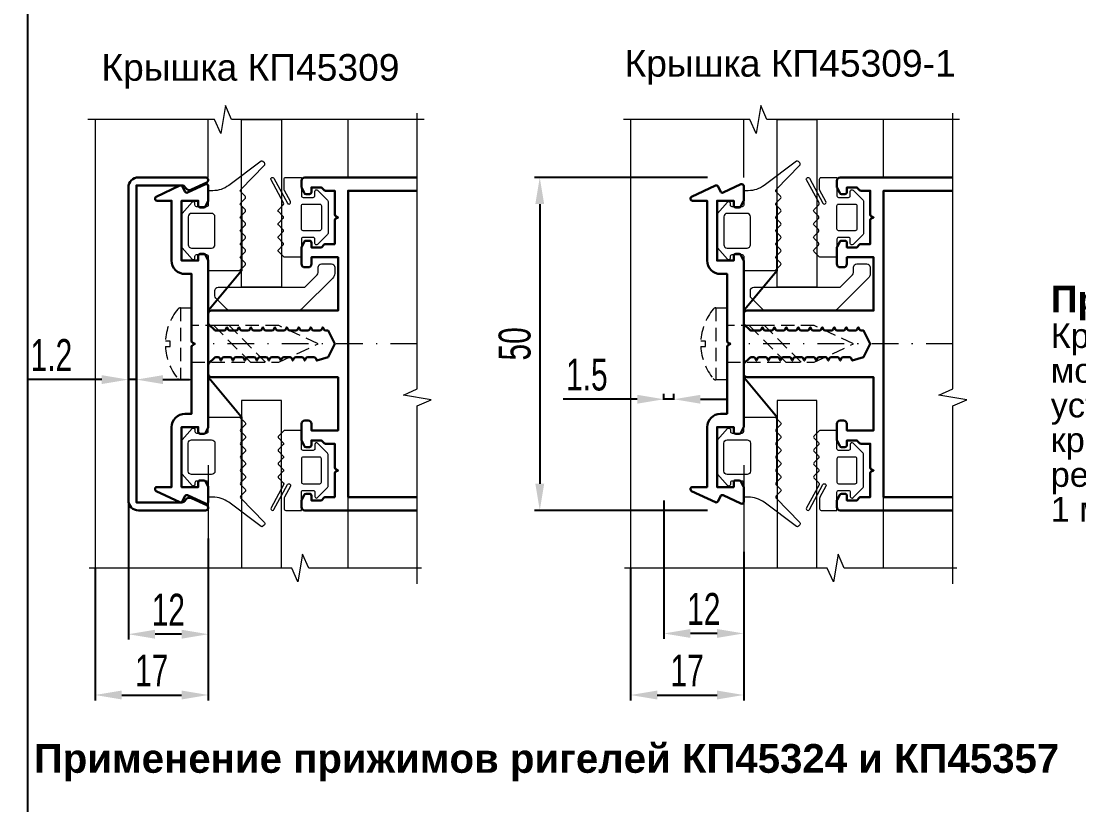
# Model space of a CAD drawing. Extents: x -37 to 8820, y -336 to 478.
# Drawn here: x 7159.4 to 7258.7, y 80.8 to 154.4 of the extents above; entities that cross this region are included whole.
import ezdxf

# ---------------------------------------------------------------- set-up
doc = ezdxf.new("R2010")
doc.units = 0
doc.header["$LTSCALE"] = 5
doc.linetypes.add('DASHDOT', pattern=[1, 0.5, -0.25, 0, -0.25])
doc.linetypes.add('HIDDEN', pattern=[0.375, 0.25, -0.125])
doc.layers.get('0').update_dxf_attribs({"linetype": 'CONTINUOUS', "lineweight": 30})
doc.layers.get('DEFPOINTS').update_dxf_attribs({"linetype": 'CONTINUOUS'})
for name, color, linetype, lineweight in [('1', 6, 'DASHDOT', 13), ('2', 3, 'HIDDEN', 13), ('Dimentions', 5, 'CONTINUOUS', 15), ('Glass', 5, 'CONTINUOUS', 20), ('Герлен', 7, 'CONTINUOUS', 60), ('Зигзаг', 1, 'CONTINUOUS', 15), ('Конструкции', 252, 'CONTINUOUS', 20), ('Подкладки', 1, 'CONTINUOUS', 20), ('Текстовый', 7, 'CONTINUOUS', 9), ('Уплотнители', 1, 'CONTINUOUS', 20)]:
    doc.layers.add(name, color=color, linetype=linetype, lineweight=lineweight)
doc.layers.add('Скрытые', color=14, linetype='CONTINUOUS', plot=False)
doc.styles.add('3', font='RUSS.SHX', dxfattribs={"width": 0.7, "height": 3})
doc.styles.add('Каталожный', font='arial.ttf', dxfattribs={"height": 2.5})
doc.dimstyles.new('MX1_6', dxfattribs={"dimtxt": 3, "dimasz": 2.5, "dimexe": 0.5, "dimexo": 0, "dimgap": 0.8, "dimtad": 1, "dimlfac": 1.6, "dimdsep": 46, "dimtxsty": '3', "dimcen": 0, "dimclrd": 256, "dimclre": 256, "dimclrt": 256, "dimaunit": 1, "dimadec": 0, "dimazin": 0, "dimtfac": 1, "dimtmove": 0, "dimatfit": 1, "dimfxl": 1, "dimtvp": 1, "dimtolj": 1, "dimtzin": 0, "dimarcsym": 0})

# ---------------------------------------------------------------- blocks, each defined once
blk = doc.blocks.new('*D279')
at = {"layer": 'DEFPOINTS', "color": 0, "linetype": 'Continuous', "transparency": 16777216}
for p in [(7169.45, 110.652), (7176.95, 105.831), (7169.45, 96.832)]:
    blk.add_point(p, dxfattribs=at)
at = {"layer": 'Dimentions', "linetype": 'Continuous', "lineweight": -2, "transparency": 16777216}
for p, q in [((7169.45, 110.652), (7169.45, 96.332)), ((7176.95, 105.831), (7176.95, 96.332)), ((7174.45, 96.832), (7171.95, 96.832))]:
    blk.add_line(p, q, dxfattribs=at)
at = {"layer": 'Dimentions', "linetype": 'Continuous', "transparency": 16777216}
for points in [[(7171.95, 97.249), (7171.95, 96.416), (7169.45, 96.832)], [(7174.45, 97.249), (7174.45, 96.416), (7176.95, 96.832)]]:
    blk.add_solid(points, dxfattribs=at)
at = {"layer": 'Dimentions', "linetype": 'Continuous', "transparency": 16777216, "insert": (7173.2, 99.132), "char_height": 3, "attachment_point": 5, "style": '3'}
blk.add_mtext('\\A1;12', dxfattribs=at)
blk = doc.blocks.new('*D271')
at = {"layer": 'DEFPOINTS', "color": 0, "linetype": 'Continuous', "transparency": 16777216}
for p in [(7219.715, 109.398), (7227.215, 104.576), (7219.715, 96.905)]:
    blk.add_point(p, dxfattribs=at)
at = {"layer": 'Dimentions', "linetype": 'Continuous', "lineweight": -2, "transparency": 16777216}
for p, q in [((7219.715, 109.398), (7219.715, 96.405)), ((7227.215, 104.576), (7227.215, 96.405)), ((7224.715, 96.905), (7222.215, 96.905))]:
    blk.add_line(p, q, dxfattribs=at)
at = {"layer": 'Dimentions', "linetype": 'Continuous', "transparency": 16777216}
for points in [[(7222.215, 97.322), (7222.215, 96.489), (7219.715, 96.905)], [(7224.715, 97.322), (7224.715, 96.489), (7227.215, 96.905)]]:
    blk.add_solid(points, dxfattribs=at)
at = {"layer": 'Dimentions', "linetype": 'Continuous', "transparency": 16777216, "insert": (7223.465, 99.205), "char_height": 3, "attachment_point": 5, "style": '3'}
blk.add_mtext('\\A1;12', dxfattribs=at)
blk = doc.blocks.new('*D272')
at = {"layer": 'DEFPOINTS', "color": 0, "transparency": 16777216}
for p in [(7219.715, 118.89), (7219.715, 118.838), (7220.652, 118.838)]:
    blk.add_point(p, dxfattribs=at)
at = {"layer": 'Dimentions', "lineweight": -2, "transparency": 16777216}
for p, q in [((7219.715, 118.838), (7219.715, 119.39)), ((7220.652, 118.838), (7220.652, 119.39)), ((7217.215, 118.89), (7210.265, 118.89)), ((7220.652, 118.89), (7219.715, 118.89)), ((7223.152, 118.89), (7225.652, 118.89))]:
    blk.add_line(p, q, dxfattribs=at)
at = {"layer": 'Dimentions', "transparency": 16777216}
for points in [[(7217.215, 119.307), (7217.215, 118.473), (7219.715, 118.89)], [(7223.152, 119.307), (7223.152, 118.473), (7220.652, 118.89)]]:
    blk.add_solid(points, dxfattribs=at)
at = {"layer": 'Dimentions', "transparency": 16777216, "insert": (7212.49, 121.19), "char_height": 3, "attachment_point": 5, "style": '3'}
blk.add_mtext('\\A1;1.5', dxfattribs=at)
blk = doc.blocks.new('*D273')
at = {"layer": 'DEFPOINTS', "color": 0, "transparency": 16777216}
for p in [(7169.45, 120.876), (7169.45, 120.733), (7170.2, 120.876)]:
    blk.add_point(p, dxfattribs=at)
at = {"layer": 'Dimentions', "lineweight": -2, "transparency": 16777216}
for p, q in [((7166.95, 120.733), (7160, 120.733)), ((7169.45, 120.876), (7169.45, 120.233)), ((7170.2, 120.733), (7169.45, 120.733)), ((7170.2, 120.876), (7170.2, 120.233)), ((7172.7, 120.733), (7175.2, 120.733))]:
    blk.add_line(p, q, dxfattribs=at)
at = {"layer": 'Dimentions', "transparency": 16777216}
for points in [[(7166.95, 121.149), (7166.95, 120.316), (7169.45, 120.733)], [(7172.7, 121.149), (7172.7, 120.316), (7170.2, 120.733)]]:
    blk.add_solid(points, dxfattribs=at)
at = {"layer": 'Dimentions', "transparency": 16777216, "insert": (7162.225, 123.033), "char_height": 3, "attachment_point": 5, "style": '3'}
blk.add_mtext('\\A1;1.2', dxfattribs=at)
blk = doc.blocks.new('*D312')
at = {"layer": 'DEFPOINTS', "color": 0, "transparency": 16777216}
for p in [(7223.809, 139.71), (7208.068, 108.46), (7223.809, 108.46)]:
    blk.add_point(p, dxfattribs=at)
at = {"layer": 'Dimentions', "lineweight": -2, "transparency": 16777216}
for p, q in [((7223.809, 139.71), (7207.568, 139.71)), ((7208.068, 137.21), (7208.068, 110.96)), ((7223.809, 108.46), (7207.568, 108.46))]:
    blk.add_line(p, q, dxfattribs=at)
at = {"layer": 'Dimentions', "transparency": 16777216}
for points in [[(7207.652, 137.21), (7208.485, 137.21), (7208.068, 139.71)], [(7207.652, 110.96), (7208.485, 110.96), (7208.068, 108.46)]]:
    blk.add_solid(points, dxfattribs=at)
at = {"layer": 'Dimentions', "transparency": 16777216, "insert": (7205.725, 124.085), "char_height": 3, "attachment_point": 5, "rotation": 90, "style": '3'}
blk.add_mtext('\\A1;50', dxfattribs=at)
blk = doc.blocks.new('*D317')
at = {"layer": 'DEFPOINTS', "color": 0, "linetype": 'Continuous', "transparency": 16777216}
for p in [(7216.59, 103.037), (7227.215, 103.037), (7227.215, 91.127)]:
    blk.add_point(p, dxfattribs=at)
at = {"layer": 'Dimentions', "linetype": 'Continuous', "lineweight": -2, "transparency": 16777216}
for p, q in [((7216.59, 103.037), (7216.59, 90.627)), ((7227.215, 103.037), (7227.215, 90.627)), ((7219.09, 91.127), (7224.715, 91.127))]:
    blk.add_line(p, q, dxfattribs=at)
at = {"layer": 'Dimentions', "linetype": 'Continuous', "transparency": 16777216}
for points in [[(7219.09, 91.544), (7219.09, 90.71), (7216.59, 91.127)], [(7224.715, 91.544), (7224.715, 90.71), (7227.215, 91.127)]]:
    blk.add_solid(points, dxfattribs=at)
at = {"layer": 'Dimentions', "linetype": 'Continuous', "transparency": 16777216, "insert": (7221.902, 93.427), "char_height": 3, "attachment_point": 5, "style": '3'}
blk.add_mtext('\\A1;17', dxfattribs=at)
blk = doc.blocks.new('*D318')
at = {"layer": 'DEFPOINTS', "color": 0, "linetype": 'Continuous', "transparency": 16777216}
for p in [(7166.325, 103.037), (7176.95, 103.037), (7176.95, 91.127)]:
    blk.add_point(p, dxfattribs=at)
at = {"layer": 'Dimentions', "linetype": 'Continuous', "lineweight": -2, "transparency": 16777216}
for p, q in [((7166.325, 103.037), (7166.325, 90.627)), ((7176.95, 103.037), (7176.95, 90.627)), ((7168.825, 91.127), (7174.45, 91.127))]:
    blk.add_line(p, q, dxfattribs=at)
at = {"layer": 'Dimentions', "linetype": 'Continuous', "transparency": 16777216}
for points in [[(7168.825, 91.544), (7168.825, 90.71), (7166.325, 91.127)], [(7174.45, 91.544), (7174.45, 90.71), (7176.95, 91.127)]]:
    blk.add_solid(points, dxfattribs=at)
at = {"layer": 'Dimentions', "linetype": 'Continuous', "transparency": 16777216, "insert": (7171.638, 93.427), "char_height": 3, "attachment_point": 5, "style": '3'}
blk.add_mtext('\\A1;17', dxfattribs=at)

msp = doc.modelspace()

# ---------------------------------------------------------------- linework, layer by layer
for points in [[(7169.45, 138.7725), (7169.45, 109.3975, 0.4142136), (7170.3875, 108.46), (7176.7, 108.46, 0.8025849), (7176.8057, 108.9366), (7175.369, 109.6065, 0.4015594), (7174.796, 109.4119, -0.2797393), (7174.4633, 109.21), (7170.2, 109.21), (7170.2, 138.96), (7174.4633, 138.96, -0.2797393), (7174.796, 138.7581, 0.4015594), (7175.369, 138.5635), (7176.8057, 139.2334, 0.8025849), (7176.7, 139.71), (7170.3875, 139.71, 0.4142136)], [(7176.95, 131.8533, 0.1164338), (7176.9302, 131.9371), (7176.6893, 132.4189, 0.284079), (7176.5216, 132.5225), (7176.2, 132.5225, 0.4142136), (7176.0125, 132.335), (7176.0125, 131.8975), (7174.45, 131.8975), (7174.45, 137.5225), (7176.0125, 137.5225), (7176.0125, 137.085, 0.4142136), (7176.2, 136.8975), (7176.5216, 136.8975, 0.284079), (7176.6893, 137.0012), (7176.9302, 137.4829, 0.1164338), (7176.95, 137.5668), (7176.95, 138.8975, 0.5486188), (7176.6833, 139.0675), (7175.0144, 138.2893, -0.4142136), (7174.7652, 138.38), (7174.5452, 138.8518, 0.4142136), (7174.2961, 138.9425), (7172.0583, 137.899, 0.2914734), (7171.95, 137.729), (7171.95, 137.71, 0.4142136), (7172.1375, 137.5225), (7173.5125, 137.5225), (7173.5125, 131.8975, 0.4142136), (7174.7625, 130.6475), (7175.3875, 130.6475), (7175.3875, 124.3572, 0.284079), (7175.4911, 124.1895), (7175.7, 124.085), (7175.4911, 123.9806, 0.284079), (7175.3875, 123.8129), (7175.3875, 117.5225), (7174.7625, 117.5225, 0.4142136), (7173.5125, 116.2725), (7173.5125, 110.6475), (7172.1375, 110.6475, 0.4142136), (7171.95, 110.46), (7171.95, 110.441, 0.2914734), (7172.0583, 110.2711), (7174.2961, 109.2276, 0.4142136), (7174.5452, 109.3183), (7174.7652, 109.7901, -0.4142136), (7175.0144, 109.8808), (7176.6833, 109.1026, 0.5486188), (7176.95, 109.2725), (7176.95, 110.6033, 0.1164338), (7176.9302, 110.6871), (7176.6893, 111.1689, 0.284079), (7176.5216, 111.2725), (7176.2, 111.2725, 0.4142136), (7176.0125, 111.085), (7176.0125, 110.6475), (7174.45, 110.6475), (7174.45, 116.2725), (7176.0125, 116.2725), (7176.0125, 115.835, 0.4142136), (7176.2, 115.6475), (7176.5216, 115.6475, 0.284079), (7176.6893, 115.7512), (7176.9302, 116.2329, 0.1164338), (7176.95, 116.3168)], [(7227.215, 131.8533, 0.1164338), (7227.1952, 131.9371), (7226.9543, 132.4189, 0.284079), (7226.7866, 132.5225), (7226.465, 132.5225, 0.4142136), (7226.2775, 132.335), (7226.2775, 131.8975), (7224.715, 131.8975), (7224.715, 137.5225), (7226.2775, 137.5225), (7226.2775, 137.085, 0.4142136), (7226.465, 136.8975), (7226.7866, 136.8975, 0.284079), (7226.9543, 137.0012), (7227.1952, 137.4829, 0.1164338), (7227.215, 137.5668), (7227.215, 138.8975, 0.5486188), (7226.9482, 139.0675), (7225.2794, 138.2893, -0.4142136), (7225.0302, 138.38), (7224.8102, 138.8518, 0.4142136), (7224.561, 138.9425), (7222.3232, 137.899, 0.2914734), (7222.215, 137.729), (7222.215, 137.71, 0.4142136), (7222.4025, 137.5225), (7223.7775, 137.5225), (7223.7775, 131.8975, 0.4142136), (7225.0275, 130.6475), (7225.6525, 130.6475), (7225.6525, 124.3572, 0.284079), (7225.7561, 124.1895), (7225.965, 124.085), (7225.7561, 123.9806, 0.284079), (7225.6525, 123.8129), (7225.6525, 117.5225), (7225.0275, 117.5225, 0.4142136), (7223.7775, 116.2725), (7223.7775, 110.6475), (7222.4025, 110.6475, 0.4142136), (7222.215, 110.46), (7222.215, 110.441, 0.2914734), (7222.3232, 110.2711), (7224.561, 109.2276, 0.4142136), (7224.8102, 109.3183), (7225.0302, 109.7901, -0.4142136), (7225.2794, 109.8808), (7226.9482, 109.1026, 0.5486188), (7227.215, 109.2725), (7227.215, 110.6033, 0.1164338), (7227.1952, 110.6871), (7226.9543, 111.1689, 0.284079), (7226.7866, 111.2725), (7226.465, 111.2725, 0.4142136), (7226.2775, 111.085), (7226.2775, 110.6475), (7224.715, 110.6475), (7224.715, 116.2725), (7226.2775, 116.2725), (7226.2775, 115.835, 0.4142136), (7226.465, 115.6475), (7226.7866, 115.6475, 0.284079), (7226.9543, 115.7512), (7227.1952, 116.2329, 0.1164338), (7227.215, 116.3168)]]:
    msp.add_lwpolyline(points, format="xyb", close=True)
for points in [[(7196.5651, 108.46), (7186.0125, 108.46, -0.4142136), (7185.7, 108.7725), (7185.7, 109.3533, -0.1164338), (7185.7198, 109.4371), (7185.9607, 109.9189, -0.284079), (7186.1284, 110.0225), (7186.45, 110.0225, -0.4142136), (7186.6375, 109.835), (7186.6375, 109.3975), (7187.575, 109.3975), (7187.8326, 109.6551, -0.1989124), (7187.9652, 109.71), (7188.825, 109.71), (7188.825, 111.9379, -0.284079), (7188.9286, 112.1056), (7189.1375, 112.21), (7188.9286, 112.3145, -0.284079), (7188.825, 112.4822), (7188.825, 114.71), (7187.9652, 114.71, -0.1989124), (7187.8326, 114.7649), (7187.575, 115.0225), (7186.6375, 115.0225), (7186.6375, 114.585, -0.4142136), (7186.45, 114.3975), (7186.1284, 114.3975, -0.284079), (7185.9607, 114.5012), (7185.7198, 114.9829, -0.1164338), (7185.7, 115.0668), (7185.7, 116.585, -0.4142136), (7186.0125, 116.8975), (7186.325, 116.8975, -0.4142136), (7186.6375, 116.585), (7186.6375, 115.96), (7189.1375, 115.96), (7189.1375, 120.96), (7177.2625, 120.96, -0.4142136), (7176.95, 121.2725), (7176.95, 122.1324, -0.1989124), (7177.0049, 122.2649), (7177.5201, 122.7801, -0.1989124), (7177.6527, 122.835), (7177.8654, 122.835, -0.284079), (7178.0331, 122.7314), (7178.1375, 122.5225), (7178.2419, 122.7314, -0.284079), (7178.4096, 122.835), (7178.9904, 122.835, -0.284079), (7179.1581, 122.7314), (7179.2625, 122.5225), (7179.3669, 122.7314, -0.284079), (7179.5346, 122.835), (7180.1154, 122.835, -0.284079), (7180.2831, 122.7314), (7180.3875, 122.5225), (7180.4919, 122.7314, -0.284079), (7180.6596, 122.835), (7181.2404, 122.835, -0.284079), (7181.4081, 122.7314), (7181.5125, 122.5225), (7181.6169, 122.7314, -0.284079), (7181.7846, 122.835), (7182.3654, 122.835, -0.284079), (7182.5331, 122.7314), (7182.6375, 122.5225), (7182.7419, 122.7314, -0.284079), (7182.9096, 122.835), (7183.4904, 122.835, -0.284079), (7183.6581, 122.7314), (7183.7625, 122.5225), (7183.8669, 122.7314, -0.284079), (7184.0346, 122.835), (7184.6154, 122.835, -0.284079), (7184.7831, 122.7314), (7184.8875, 122.5225), (7184.9919, 122.7314, -0.284079), (7185.1596, 122.835), (7185.7404, 122.835, -0.284079), (7185.9081, 122.7314), (7186.0125, 122.5225), (7186.1169, 122.7314, -0.284079), (7186.2846, 122.835), (7186.8654, 122.835, -0.284079), (7187.0331, 122.7314), (7187.1375, 122.5225), (7188.2, 122.835), (7188.825, 124.085), (7188.2, 125.335), (7187.9721, 125.335, -0.284079), (7187.8044, 125.4387), (7187.7, 125.6475), (7187.5956, 125.4387, -0.284079), (7187.4279, 125.335), (7186.8471, 125.335, -0.284079), (7186.6794, 125.4387), (7186.575, 125.6475), (7186.4706, 125.4387, -0.284079), (7186.3029, 125.335), (7185.7221, 125.335, -0.284079), (7185.5544, 125.4387), (7185.45, 125.6475), (7185.3456, 125.4387, -0.284079), (7185.1779, 125.335), (7184.5971, 125.335, -0.284079), (7184.4294, 125.4387), (7184.325, 125.6475), (7184.2206, 125.4387, -0.284079), (7184.0529, 125.335), (7183.4721, 125.335, -0.284079), (7183.3044, 125.4387), (7183.2, 125.6475), (7183.0956, 125.4387, -0.284079), (7182.9279, 125.335), (7182.3471, 125.335, -0.284079), (7182.1794, 125.4387), (7182.075, 125.6475), (7181.9706, 125.4387, -0.284079), (7181.8029, 125.335), (7181.2221, 125.335, -0.284079), (7181.0544, 125.4387), (7180.95, 125.6475), (7180.8456, 125.4387, -0.284079), (7180.6779, 125.335), (7180.0971, 125.335, -0.284079), (7179.9294, 125.4387), (7179.825, 125.6475), (7179.7206, 125.4387, -0.284079), (7179.5529, 125.335), (7178.9721, 125.335, -0.284079), (7178.8044, 125.4387), (7178.7, 125.6475), (7178.5956, 125.4387, -0.284079), (7178.4279, 125.335), (7177.6527, 125.335, -0.1989124), (7177.5201, 125.3899), (7177.0049, 125.9051, -0.1989124), (7176.95, 126.0377), (7176.95, 126.8975, -0.4142136), (7177.2625, 127.21), (7189.1375, 127.21), (7189.1375, 132.21), (7186.6375, 132.21), (7186.6375, 131.585, -0.4142136), (7186.325, 131.2725), (7186.0125, 131.2725, -0.4142136), (7185.7, 131.585), (7185.7, 133.1033, -0.1164338), (7185.7198, 133.1871), (7185.9607, 133.6689, -0.284079), (7186.1284, 133.7725), (7186.45, 133.7725, -0.4142136), (7186.6375, 133.585), (7186.6375, 133.1475), (7187.575, 133.1475), (7187.8326, 133.4051, -0.1989124), (7187.9652, 133.46), (7188.825, 133.46), (7188.825, 135.6879, -0.284079), (7188.9286, 135.8556), (7189.1375, 135.96), (7188.9286, 136.0645, -0.284079), (7188.825, 136.2322), (7188.825, 138.46), (7187.9652, 138.46, -0.1989124), (7187.8326, 138.5149), (7187.575, 138.7725), (7186.6375, 138.7725), (7186.6375, 138.335, -0.4142136), (7186.45, 138.1475), (7186.1284, 138.1475, -0.284079), (7185.9607, 138.2512), (7185.7198, 138.7329, -0.1164338), (7185.7, 138.8168), (7185.7, 139.3975, -0.4142136), (7186.0125, 139.71), (7196.5651, 139.71)], [(7246.8301, 108.46), (7236.2775, 108.46, -0.4142136), (7235.965, 108.7725), (7235.965, 109.3533, -0.1164338), (7235.9848, 109.4371), (7236.2256, 109.9189, -0.284079), (7236.3934, 110.0225), (7236.715, 110.0225, -0.4142136), (7236.9025, 109.835), (7236.9025, 109.3975), (7237.84, 109.3975), (7238.0976, 109.6551, -0.1989124), (7238.2301, 109.71), (7239.09, 109.71), (7239.09, 111.9379, -0.284079), (7239.1936, 112.1056), (7239.4025, 112.21), (7239.1936, 112.3145, -0.284079), (7239.09, 112.4822), (7239.09, 114.71), (7238.2301, 114.71, -0.1989124), (7238.0976, 114.7649), (7237.84, 115.0225), (7236.9025, 115.0225), (7236.9025, 114.585, -0.4142136), (7236.715, 114.3975), (7236.3934, 114.3975, -0.284079), (7236.2256, 114.5012), (7235.9848, 114.9829, -0.1164338), (7235.965, 115.0668), (7235.965, 116.585, -0.4142136), (7236.2775, 116.8975), (7236.59, 116.8975, -0.4142136), (7236.9025, 116.585), (7236.9025, 115.96), (7239.4025, 115.96), (7239.4025, 120.96), (7227.5275, 120.96, -0.4142136), (7227.215, 121.2725), (7227.215, 122.1324, -0.1989124), (7227.2699, 122.2649), (7227.7851, 122.7801, -0.1989124), (7227.9176, 122.835), (7228.1303, 122.835, -0.284079), (7228.298, 122.7314), (7228.4025, 122.5225), (7228.5069, 122.7314, -0.284079), (7228.6746, 122.835), (7229.2553, 122.835, -0.284079), (7229.423, 122.7314), (7229.5275, 122.5225), (7229.6319, 122.7314, -0.284079), (7229.7996, 122.835), (7230.3803, 122.835, -0.284079), (7230.548, 122.7314), (7230.6525, 122.5225), (7230.7569, 122.7314, -0.284079), (7230.9246, 122.835), (7231.5053, 122.835, -0.284079), (7231.673, 122.7314), (7231.7775, 122.5225), (7231.8819, 122.7314, -0.284079), (7232.0496, 122.835), (7232.6303, 122.835, -0.284079), (7232.798, 122.7314), (7232.9025, 122.5225), (7233.0069, 122.7314, -0.284079), (7233.1746, 122.835), (7233.7553, 122.835, -0.284079), (7233.923, 122.7314), (7234.0275, 122.5225), (7234.1319, 122.7314, -0.284079), (7234.2996, 122.835), (7234.8803, 122.835, -0.284079), (7235.048, 122.7314), (7235.1525, 122.5225), (7235.2569, 122.7314, -0.284079), (7235.4246, 122.835), (7236.0053, 122.835, -0.284079), (7236.173, 122.7314), (7236.2775, 122.5225), (7236.3819, 122.7314, -0.284079), (7236.5496, 122.835), (7237.1303, 122.835, -0.284079), (7237.298, 122.7314), (7237.4025, 122.5225), (7238.465, 122.835), (7239.09, 124.085), (7238.465, 125.335), (7238.2371, 125.335, -0.284079), (7238.0694, 125.4387), (7237.965, 125.6475), (7237.8605, 125.4387, -0.284079), (7237.6928, 125.335), (7237.1121, 125.335, -0.284079), (7236.9444, 125.4387), (7236.84, 125.6475), (7236.7355, 125.4387, -0.284079), (7236.5678, 125.335), (7235.9871, 125.335, -0.284079), (7235.8194, 125.4387), (7235.715, 125.6475), (7235.6105, 125.4387, -0.284079), (7235.4428, 125.335), (7234.8621, 125.335, -0.284079), (7234.6944, 125.4387), (7234.59, 125.6475), (7234.4855, 125.4387, -0.284079), (7234.3178, 125.335), (7233.7371, 125.335, -0.284079), (7233.5694, 125.4387), (7233.465, 125.6475), (7233.3605, 125.4387, -0.284079), (7233.1928, 125.335), (7232.6121, 125.335, -0.284079), (7232.4444, 125.4387), (7232.34, 125.6475), (7232.2355, 125.4387, -0.284079), (7232.0678, 125.335), (7231.4871, 125.335, -0.284079), (7231.3194, 125.4387), (7231.215, 125.6475), (7231.1105, 125.4387, -0.284079), (7230.9428, 125.335), (7230.3621, 125.335, -0.284079), (7230.1944, 125.4387), (7230.09, 125.6475), (7229.9855, 125.4387, -0.284079), (7229.8178, 125.335), (7229.2371, 125.335, -0.284079), (7229.0694, 125.4387), (7228.965, 125.6475), (7228.8605, 125.4387, -0.284079), (7228.6928, 125.335), (7227.9176, 125.335, -0.1989124), (7227.7851, 125.3899), (7227.2699, 125.9051, -0.1989124), (7227.215, 126.0377), (7227.215, 126.8975, -0.4142136), (7227.5275, 127.21), (7239.4025, 127.21), (7239.4025, 132.21), (7236.9025, 132.21), (7236.9025, 131.585, -0.4142136), (7236.59, 131.2725), (7236.2775, 131.2725, -0.4142136), (7235.965, 131.585), (7235.965, 133.1033, -0.1164338), (7235.9848, 133.1871), (7236.2256, 133.6689, -0.284079), (7236.3934, 133.7725), (7236.715, 133.7725, -0.4142136), (7236.9025, 133.585), (7236.9025, 133.1475), (7237.84, 133.1475), (7238.0976, 133.4051, -0.1989124), (7238.2301, 133.46), (7239.09, 133.46), (7239.09, 135.6879, -0.284079), (7239.1936, 135.8556), (7239.4025, 135.96), (7239.1936, 136.0645, -0.284079), (7239.09, 136.2322), (7239.09, 138.46), (7238.2301, 138.46, -0.1989124), (7238.0976, 138.5149), (7237.84, 138.7725), (7236.9025, 138.7725), (7236.9025, 138.335, -0.4142136), (7236.715, 138.1475), (7236.3934, 138.1475, -0.284079), (7236.2256, 138.2512), (7235.9848, 138.7329, -0.1164338), (7235.965, 138.8168), (7235.965, 139.3975, -0.4142136), (7236.2775, 139.71), (7246.8301, 139.71)]]:
    msp.add_lwpolyline(points, format="xyb")
for points in [[(7196.5651, 109.71), (7190.075, 109.71), (7190.075, 138.46), (7196.5651, 138.46)], [(7246.8301, 109.71), (7240.34, 109.71), (7240.34, 138.46), (7246.8301, 138.46)]]:
    msp.add_lwpolyline(points)
at = {"layer": '1'}
for p, q in [((7196.5651, 124.085), (7176.95, 124.085)), ((7246.8301, 124.085), (7227.215, 124.085))]:
    msp.add_line(p, q, dxfattribs=at)
at = {"layer": '2'}
for p, q in [((7174.3314, 127.46), (7174.3314, 120.71)), ((7224.5964, 127.46), (7224.5964, 120.71))]:
    msp.add_line(p, q, dxfattribs=at)
for points in [[(7172.9246, 124.3306, -0.1618489), (7174.0904, 127.3464, -0.2238875), (7174.3314, 127.46), (7175.3875, 127.46), (7175.3875, 120.71), (7174.3314, 120.71, -0.2238875), (7174.0904, 120.8237, -0.1618489), (7172.9246, 123.8394), (7173.3623, 123.8394), (7173.3623, 124.3306)], [(7223.1896, 124.3306, -0.1618489), (7224.3554, 127.3464, -0.2238875), (7224.5964, 127.46), (7225.6525, 127.46), (7225.6525, 120.71), (7224.5964, 120.71, -0.2238875), (7224.3554, 120.8237, -0.1618489), (7223.1896, 123.8394), (7223.6273, 123.8394), (7223.6273, 124.3306)]]:
    msp.add_lwpolyline(points, format="xyb", close=True, dxfattribs=at)
for points in [[(7175.3875, 122.3663), (7183.5766, 122.3663), (7187.2625, 124.085), (7183.5766, 125.8038), (7175.3875, 125.8038)], [(7177.4679, 125.8038), (7180.9054, 122.3663), (7182.3377, 122.3663), (7178.9002, 125.8038)], [(7225.6525, 122.3663), (7233.8416, 122.3663), (7237.5275, 124.085), (7233.8416, 125.8038), (7225.6525, 125.8038)], [(7227.7329, 125.8038), (7231.1704, 122.3663), (7232.6027, 122.3663), (7229.1652, 125.8038)]]:
    msp.add_lwpolyline(points, close=True, dxfattribs=at)
at = {"layer": 'Glass'}
for points in [[(7180.075, 129.3975), (7180.075, 145.1327), (7183.825, 145.1327), (7183.825, 129.3975)], [(7230.34, 129.3975), (7230.34, 145.1327), (7234.09, 145.1327), (7234.09, 129.3975)]]:
    msp.add_lwpolyline(points, close=True, dxfattribs=at)
for points in [[(7183.825, 103.0373), (7183.825, 118.7725), (7180.075, 118.7725), (7180.075, 103.0373)], [(7234.09, 103.0373), (7234.09, 118.7725), (7230.34, 118.7725), (7230.34, 103.0373)]]:
    msp.add_lwpolyline(points, dxfattribs=at)
at = {"layer": 'Герлен', "ltscale": 2, "const_width": 0.1875}
for points in [[(7180.075, 137.0225), (7180.075, 130.96), (7176.95, 127.21), (7176.95, 120.96), (7180.075, 117.21), (7180.075, 111.1475)], [(7230.34, 137.0225), (7230.34, 130.96), (7227.215, 127.21), (7227.215, 120.96), (7230.34, 117.21), (7230.34, 111.1475)]]:
    msp.add_lwpolyline(points, dxfattribs=at)
at = {"layer": 'Зигзаг'}
for points in [[(7197.2128, 145.1327), (7179.1347, 145.1327), (7178.5539, 146.4506), (7178.1182, 143.8379), (7177.5358, 145.1327), (7165.6582, 145.1327)], [(7247.4778, 145.1327), (7229.3997, 145.1327), (7228.8189, 146.4506), (7228.3832, 143.8379), (7227.8007, 145.1327), (7215.9231, 145.1327)], [(7196.5651, 101.5653), (7196.5651, 118.2582), (7197.883, 118.8391), (7195.2703, 119.2747), (7196.5651, 119.8572), (7196.5651, 145.7491)], [(7246.8301, 101.5653), (7246.8301, 118.2582), (7248.148, 118.8391), (7245.5353, 119.2747), (7246.8301, 119.8572), (7246.8301, 145.7491)], [(7196.9517, 103.0373), (7186.3873, 103.0373), (7185.8065, 104.3552), (7185.3708, 101.7425), (7184.7883, 103.0373), (7165.7584, 103.0373)], [(7247.2167, 103.0373), (7236.6523, 103.0373), (7236.0715, 104.3552), (7235.6358, 101.7425), (7235.0533, 103.0373), (7216.0234, 103.0373)]]:
    msp.add_lwpolyline(points, dxfattribs=at)
at = {"layer": 'Конструкции'}
for p, q in [((7176.95, 139.71), (7176.95, 145.1327)), ((7190.075, 139.71), (7190.075, 145.1327)), ((7227.215, 139.71), (7227.215, 145.1327)), ((7240.34, 139.71), (7240.34, 145.1327)), ((7176.95, 112.6931), (7176.95, 103.0373)), ((7190.075, 103.0373), (7190.075, 112.6931)), ((7227.215, 112.6931), (7227.215, 103.0373)), ((7240.34, 103.0373), (7240.34, 112.6931)), ((7176.95, 108.46), (7176.95, 103.0373)), ((7190.075, 103.0373), (7190.075, 108.46)), ((7227.215, 108.46), (7227.215, 103.0373)), ((7240.34, 103.0373), (7240.34, 108.46))]:
    msp.add_line(p, q, dxfattribs=at)
for points in [[(7166.325, 145.1327), (7166.325, 103.0373)], [(7166.325, 145.1327), (7166.325, 103.0373)], [(7216.59, 145.1327), (7216.59, 103.0373)], [(7216.59, 145.1327), (7216.59, 103.0373)]]:
    msp.add_lwpolyline(points, dxfattribs=at)
at = {"layer": 'Подкладки'}
for points in [[(7187.2625, 131.2725, -0.4142136), (7187.575, 131.585), (7188.5125, 131.585, -0.4142136), (7188.825, 131.2725), (7188.825, 130.7011, -0.1989124), (7188.6419, 130.2592), (7185.7758, 127.3931, -0.1989124), (7185.3339, 127.21), (7178.9555, 127.21, -0.1989124), (7178.7345, 127.3016), (7177.6676, 128.3685, -0.1989124), (7177.5761, 128.5895), (7177.5761, 129.085, -0.4142136), (7177.8886, 129.3975), (7185.8831, 129.3975, 0.1989124), (7186.104, 129.4891), (7187.171, 130.556, 0.1989124), (7187.2625, 130.777)], [(7237.5275, 131.2725, -0.4142136), (7237.84, 131.585), (7238.7775, 131.585, -0.4142136), (7239.09, 131.2725), (7239.09, 130.7011, -0.1989124), (7238.9069, 130.2592), (7236.0408, 127.3931, -0.1989124), (7235.5989, 127.21), (7229.2205, 127.21, -0.1989124), (7228.9995, 127.3016), (7227.9326, 128.3685, -0.1989124), (7227.841, 128.5895), (7227.841, 129.085, -0.4142136), (7228.1535, 129.3975), (7236.148, 129.3975, 0.1989124), (7236.369, 129.4891), (7237.4359, 130.556, 0.1989124), (7237.5275, 130.777)]]:
    msp.add_lwpolyline(points, format="xyb", close=True, dxfattribs=at)
at = {"layer": 'Скрытые', "linetype": 'Continuous'}
msp.add_lwpolyline([(7160, 10), (7160, 287), (7325, 287), (7325, 10)], close=True, dxfattribs=at)
at = {"layer": 'Уплотнители'}
for points in [[(7175.7, 132.3038, -0.4142136), (7175.8563, 132.46), (7176.7938, 132.46, -0.4142136), (7176.95, 132.3038), (7176.95, 130.96), (7179.8379, 130.96, 0.1989124), (7179.9263, 130.9966), (7180.4042, 131.4745, 0.4142136), (7180.4042, 131.6955), (7180.0002, 132.0995, -0.4142136), (7180.0002, 132.3205), (7180.4042, 132.7245, 0.4142136), (7180.4042, 132.9455), (7180.0002, 133.3495, -0.4142136), (7180.0002, 133.5705), (7180.4042, 133.9745, 0.4142136), (7180.4042, 134.1955), (7180.0002, 134.5995, -0.4142136), (7180.0002, 134.8205), (7180.4042, 135.2245, 0.4142136), (7180.4042, 135.4455), (7180.0002, 135.8495, -0.4142136), (7180.0002, 136.0705), (7180.4042, 136.4745, 0.4142136), (7180.4042, 136.6955), (7180.0002, 137.0995, -0.4142136), (7180.0002, 137.3205), (7180.4042, 137.7245, 0.4142136), (7180.4042, 137.9455), (7180.0002, 138.3495, -0.4142136), (7180.0002, 138.5705), (7182.2145, 140.8495, 0.4142136), (7182.2145, 141.0705), (7182.0832, 141.2018, 0.2925382), (7181.9187, 141.238), (7178.8655, 138.9572, -0.1617878), (7177.3693, 138.46), (7176.95, 138.46), (7176.95, 137.1163, -0.4142136), (7176.7938, 136.96), (7175.8563, 136.96, -0.4142136), (7175.7, 137.1163), (7175.7, 137.2725, 0.6685867), (7175.4331, 137.3829), (7174.4956, 136.3183, 0.1986192), (7174.45, 136.2079), (7174.45, 133.2121, 0.1986192), (7174.4956, 133.1018), (7175.4331, 132.0372, 0.6685867), (7175.7, 132.1475)], [(7225.965, 132.3038, -0.4142136), (7226.1212, 132.46), (7227.0587, 132.46, -0.4142136), (7227.215, 132.3038), (7227.215, 130.96), (7230.1029, 130.96, 0.1989124), (7230.1913, 130.9966), (7230.6692, 131.4745, 0.4142136), (7230.6692, 131.6955), (7230.2652, 132.0995, -0.4142136), (7230.2652, 132.3205), (7230.6692, 132.7245, 0.4142136), (7230.6692, 132.9455), (7230.2652, 133.3495, -0.4142136), (7230.2652, 133.5705), (7230.6692, 133.9745, 0.4142136), (7230.6692, 134.1955), (7230.2652, 134.5995, -0.4142136), (7230.2652, 134.8205), (7230.6692, 135.2245, 0.4142136), (7230.6692, 135.4455), (7230.2652, 135.8495, -0.4142136), (7230.2652, 136.0705), (7230.6692, 136.4745, 0.4142136), (7230.6692, 136.6955), (7230.2652, 137.0995, -0.4142136), (7230.2652, 137.3205), (7230.6692, 137.7245, 0.4142136), (7230.6692, 137.9455), (7230.2652, 138.3495, -0.4142136), (7230.2652, 138.5705), (7232.4795, 140.8495, 0.4142136), (7232.4795, 141.0705), (7232.3482, 141.2018, 0.2925382), (7232.1837, 141.238), (7229.1305, 138.9572, -0.1617878), (7227.6343, 138.46), (7227.215, 138.46), (7227.215, 137.1163, -0.4142136), (7227.0587, 136.96), (7226.1212, 136.96, -0.4142136), (7225.965, 137.1163), (7225.965, 137.2725, 0.6685867), (7225.6981, 137.3829), (7224.7606, 136.3183, 0.1986192), (7224.715, 136.2079), (7224.715, 133.2121, 0.1986192), (7224.7606, 133.1018), (7225.6981, 132.0372, 0.6685867), (7225.965, 132.1475)], [(7184.6609, 137.4408), (7184.0939, 138.4858, -0.1249127), (7184.075, 138.5603), (7184.075, 139.5538, -0.4142136), (7184.2313, 139.71), (7185.7, 139.71), (7185.7, 137.9913, 0.4142136), (7185.8563, 137.835), (7186.7938, 137.835, 0.4142136), (7186.95, 137.9913), (7186.95, 138.3975, -0.6685867), (7187.2169, 138.5079), (7188.1544, 137.5683, -0.1986192), (7188.2, 137.4579), (7188.2, 134.4621, -0.1986192), (7188.1544, 134.3518), (7187.2169, 133.4122, -0.6685867), (7186.95, 133.5225), (7186.95, 133.9288, 0.4142136), (7186.7938, 134.085), (7185.8563, 134.085, 0.4142136), (7185.7, 133.9288), (7185.7, 132.21), (7184.1397, 132.21, -0.1989124), (7184.0292, 132.2558), (7183.5605, 132.7245, -0.4142136), (7183.5605, 132.9455), (7183.9645, 133.3495, 0.4142136), (7183.9645, 133.5705), (7183.5605, 133.9745, -0.4142136), (7183.5605, 134.1955), (7183.9645, 134.5995, 0.4142136), (7183.9645, 134.8205), (7183.5605, 135.2245, -0.4142136), (7183.5605, 135.4455), (7183.9645, 135.8495, 0.4142136), (7183.9645, 136.0705), (7183.5605, 136.4745, -0.4142136), (7183.5605, 136.6955), (7183.9925, 137.1276, 0.3320761), (7184.0194, 137.3125), (7182.8439, 139.4793, -1), (7183.1186, 139.6283), (7184.3862, 137.2918, 1)], [(7234.9258, 137.4408), (7234.3589, 138.4858, -0.1249127), (7234.34, 138.5603), (7234.34, 139.5538, -0.4142136), (7234.4962, 139.71), (7235.965, 139.71), (7235.965, 137.9913, 0.4142136), (7236.1212, 137.835), (7237.0587, 137.835, 0.4142136), (7237.215, 137.9913), (7237.215, 138.3975, -0.6685867), (7237.4818, 138.5079), (7238.4193, 137.5683, -0.1986192), (7238.465, 137.4579), (7238.465, 134.4621, -0.1986192), (7238.4193, 134.3518), (7237.4818, 133.4122, -0.6685867), (7237.215, 133.5225), (7237.215, 133.9288, 0.4142136), (7237.0587, 134.085), (7236.1212, 134.085, 0.4142136), (7235.965, 133.9288), (7235.965, 132.21), (7234.4047, 132.21, -0.1989124), (7234.2942, 132.2558), (7233.8255, 132.7245, -0.4142136), (7233.8255, 132.9455), (7234.2295, 133.3495, 0.4142136), (7234.2295, 133.5705), (7233.8255, 133.9745, -0.4142136), (7233.8255, 134.1955), (7234.2295, 134.5995, 0.4142136), (7234.2295, 134.8205), (7233.8255, 135.2245, -0.4142136), (7233.8255, 135.4455), (7234.2295, 135.8495, 0.4142136), (7234.2295, 136.0705), (7233.8255, 136.4745, -0.4142136), (7233.8255, 136.6955), (7234.2575, 137.1276, 0.3320761), (7234.2844, 137.3125), (7233.1089, 139.4793, -1), (7233.3836, 139.6283), (7234.6512, 137.2918, 1)], [(7187.575, 137.0538), (7187.575, 134.8663, -0.4142136), (7187.4188, 134.71), (7185.8563, 134.71, -0.4142136), (7185.7, 134.8663), (7185.7, 137.0538, -0.4142136), (7185.8563, 137.21), (7187.4188, 137.21, -0.4142136)], [(7237.84, 137.0538), (7237.84, 134.8663, -0.4142136), (7237.6837, 134.71), (7236.1212, 134.71, -0.4142136), (7235.965, 134.8663), (7235.965, 137.0538, -0.4142136), (7236.1212, 137.21), (7237.6837, 137.21, -0.4142136)], [(7175.075, 136.0225), (7175.075, 133.3975, 0.4142136), (7175.3875, 133.085), (7177.2625, 133.085, 0.4142136), (7177.575, 133.3975), (7177.575, 136.0225, 0.4142136), (7177.2625, 136.335), (7175.3875, 136.335, 0.4142136)], [(7225.34, 136.0225), (7225.34, 133.3975, 0.4142136), (7225.6525, 133.085), (7227.5275, 133.085, 0.4142136), (7227.84, 133.3975), (7227.84, 136.0225, 0.4142136), (7227.5275, 136.335), (7225.6525, 136.335, 0.4142136)], [(7175.7, 115.8663, 0.4142136), (7175.8563, 115.71), (7176.7938, 115.71, 0.4142136), (7176.95, 115.8663), (7176.95, 117.21), (7179.8379, 117.21, -0.1989124), (7179.9263, 117.1734), (7180.4042, 116.6955, -0.4142136), (7180.4042, 116.4745), (7180.0002, 116.0705, 0.4142136), (7180.0002, 115.8495), (7180.4042, 115.4455, -0.4142136), (7180.4042, 115.2245), (7180.0002, 114.8205, 0.4142136), (7180.0002, 114.5995), (7180.4042, 114.1955, -0.4142136), (7180.4042, 113.9745), (7180.0002, 113.5705, 0.4142136), (7180.0002, 113.3495), (7180.4042, 112.9455, -0.4142136), (7180.4042, 112.7245), (7180.0002, 112.3205, 0.4142136), (7180.0002, 112.0995), (7180.4042, 111.6955, -0.4142136), (7180.4042, 111.4745), (7180.0002, 111.0705, 0.4142136), (7180.0002, 110.8495), (7180.4042, 110.4455, -0.4142136), (7180.4042, 110.2245), (7180.0002, 109.8205, 0.4142136), (7180.0002, 109.5995), (7182.2145, 107.3205, -0.4142136), (7182.2145, 107.0995), (7182.0832, 106.9682, -0.2925382), (7181.9187, 106.9321), (7178.8655, 109.2129, 0.1617878), (7177.3693, 109.71), (7176.95, 109.71), (7176.95, 111.0538, 0.4142136), (7176.7938, 111.21), (7175.8563, 111.21, 0.4142136), (7175.7, 111.0538), (7175.7, 110.8975, -0.6685867), (7175.4331, 110.7872), (7174.4956, 111.8518, -0.1986192), (7174.45, 111.9621), (7174.45, 114.9579, -0.1986192), (7174.4956, 115.0683), (7175.4331, 116.1329, -0.6685867), (7175.7, 116.0225)], [(7225.965, 115.8663, 0.4142136), (7226.1212, 115.71), (7227.0587, 115.71, 0.4142136), (7227.215, 115.8663), (7227.215, 117.21), (7230.1029, 117.21, -0.1989124), (7230.1913, 117.1734), (7230.6692, 116.6955, -0.4142136), (7230.6692, 116.4745), (7230.2652, 116.0705, 0.4142136), (7230.2652, 115.8495), (7230.6692, 115.4455, -0.4142136), (7230.6692, 115.2245), (7230.2652, 114.8205, 0.4142136), (7230.2652, 114.5995), (7230.6692, 114.1955, -0.4142136), (7230.6692, 113.9745), (7230.2652, 113.5705, 0.4142136), (7230.2652, 113.3495), (7230.6692, 112.9455, -0.4142136), (7230.6692, 112.7245), (7230.2652, 112.3205, 0.4142136), (7230.2652, 112.0995), (7230.6692, 111.6955, -0.4142136), (7230.6692, 111.4745), (7230.2652, 111.0705, 0.4142136), (7230.2652, 110.8495), (7230.6692, 110.4455, -0.4142136), (7230.6692, 110.2245), (7230.2652, 109.8205, 0.4142136), (7230.2652, 109.5995), (7232.4795, 107.3205, -0.4142136), (7232.4795, 107.0995), (7232.3482, 106.9682, -0.2925382), (7232.1837, 106.9321), (7229.1305, 109.2129, 0.1617878), (7227.6343, 109.71), (7227.215, 109.71), (7227.215, 111.0538, 0.4142136), (7227.0587, 111.21), (7226.1212, 111.21, 0.4142136), (7225.965, 111.0538), (7225.965, 110.8975, -0.6685867), (7225.6981, 110.7872), (7224.7606, 111.8518, -0.1986192), (7224.715, 111.9621), (7224.715, 114.9579, -0.1986192), (7224.7606, 115.0683), (7225.6981, 116.1329, -0.6685867), (7225.965, 116.0225)], [(7184.6609, 110.7293), (7184.0939, 109.6842, 0.1249127), (7184.075, 109.6097), (7184.075, 108.6163, 0.4142136), (7184.2313, 108.46), (7185.7, 108.46), (7185.7, 110.1788, -0.4142136), (7185.8563, 110.335), (7186.7938, 110.335, -0.4142136), (7186.95, 110.1788), (7186.95, 109.7725, 0.6685867), (7187.2169, 109.6622), (7188.1544, 110.6018, 0.1986192), (7188.2, 110.7121), (7188.2, 113.7079, 0.1986192), (7188.1544, 113.8183), (7187.2169, 114.7579, 0.6685867), (7186.95, 114.6475), (7186.95, 114.2413, -0.4142136), (7186.7938, 114.085), (7185.8563, 114.085, -0.4142136), (7185.7, 114.2413), (7185.7, 115.96), (7184.1397, 115.96, 0.1989124), (7184.0292, 115.9143), (7183.5605, 115.4455, 0.4142136), (7183.5605, 115.2245), (7183.9645, 114.8205, -0.4142136), (7183.9645, 114.5995), (7183.5605, 114.1955, 0.4142136), (7183.5605, 113.9745), (7183.9645, 113.5705, -0.4142136), (7183.9645, 113.3495), (7183.5605, 112.9455, 0.4142136), (7183.5605, 112.7245), (7183.9645, 112.3205, -0.4142136), (7183.9645, 112.0995), (7183.5605, 111.6955, 0.4142136), (7183.5605, 111.4745), (7183.9925, 111.0425, -0.3320761), (7184.0194, 110.8575), (7182.8439, 108.6908, 1), (7183.1186, 108.5418), (7184.3862, 110.8783, -1)], [(7234.9258, 110.7293), (7234.3589, 109.6842, 0.1249127), (7234.34, 109.6097), (7234.34, 108.6163, 0.4142136), (7234.4962, 108.46), (7235.965, 108.46), (7235.965, 110.1788, -0.4142136), (7236.1212, 110.335), (7237.0587, 110.335, -0.4142136), (7237.215, 110.1788), (7237.215, 109.7725, 0.6685867), (7237.4818, 109.6622), (7238.4193, 110.6018, 0.1986192), (7238.465, 110.7121), (7238.465, 113.7079, 0.1986192), (7238.4193, 113.8183), (7237.4818, 114.7579, 0.6685867), (7237.215, 114.6475), (7237.215, 114.2413, -0.4142136), (7237.0587, 114.085), (7236.1212, 114.085, -0.4142136), (7235.965, 114.2413), (7235.965, 115.96), (7234.4047, 115.96, 0.1989124), (7234.2942, 115.9143), (7233.8255, 115.4455, 0.4142136), (7233.8255, 115.2245), (7234.2295, 114.8205, -0.4142136), (7234.2295, 114.5995), (7233.8255, 114.1955, 0.4142136), (7233.8255, 113.9745), (7234.2295, 113.5705, -0.4142136), (7234.2295, 113.3495), (7233.8255, 112.9455, 0.4142136), (7233.8255, 112.7245), (7234.2295, 112.3205, -0.4142136), (7234.2295, 112.0995), (7233.8255, 111.6955, 0.4142136), (7233.8255, 111.4745), (7234.2575, 111.0425, -0.3320761), (7234.2844, 110.8575), (7233.1089, 108.6908, 1), (7233.3836, 108.5418), (7234.6512, 110.8783, -1)], [(7175.075, 112.1475), (7175.075, 114.7725, -0.4142136), (7175.3875, 115.085), (7177.2625, 115.085, -0.4142136), (7177.575, 114.7725), (7177.575, 112.1475, -0.4142136), (7177.2625, 111.835), (7175.3875, 111.835, -0.4142136)], [(7225.34, 112.1475), (7225.34, 114.7725, -0.4142136), (7225.6525, 115.085), (7227.5275, 115.085, -0.4142136), (7227.84, 114.7725), (7227.84, 112.1475, -0.4142136), (7227.5275, 111.835), (7225.6525, 111.835, -0.4142136)], [(7187.575, 111.1163), (7187.575, 113.3038, 0.4142136), (7187.4188, 113.46), (7185.8563, 113.46, 0.4142136), (7185.7, 113.3038), (7185.7, 111.1163, 0.4142136), (7185.8563, 110.96), (7187.4188, 110.96, 0.4142136)], [(7237.84, 111.1163), (7237.84, 113.3038, 0.4142136), (7237.6837, 113.46), (7236.1212, 113.46, 0.4142136), (7235.965, 113.3038), (7235.965, 111.1163, 0.4142136), (7236.1212, 110.96), (7237.6837, 110.96, 0.4142136)]]:
    msp.add_lwpolyline(points, format="xyb", close=True, dxfattribs=at)

# ---------------------------------------------------------------- texts
at = {"layer": 'Текстовый', "linetype": 'Continuous', "attachment_point": 1, "style": 'Каталожный'}
for s, insert, char_height, width in [('Крышка КП45309', (7166.918, 151.2865), 2.5, 30.73603), ('Крышка КП45309-1', (7216.0288, 151.6696), 2.5, 73.098714), ('\\pxqc;{\\fArial|b1|i0|c204|p34;Применение прижимов ригелей КП45324 и КП45357}', (7126.408, 86.5242), 2.7, 164.592046)]:
    msp.add_mtext(s, dxfattribs=dict(at, insert=insert, char_height=char_height, width=width))
at = {"layer": 'Текстовый', "linetype": 'Continuous', "insert": (7256.0365, 129.545), "char_height": 2.5, "width": 38.165057, "attachment_point": 1, "line_spacing_factor": 0.85, "style": 'Каталожный'}
msp.add_mtext('\\pxr-2.0333,se1.0833,ql;{\\fArial|b1|i0|c204|p34;Примечания:\\fArial|b0|i0|c204|p34;\\H0.92x; \\P\\pse0.92;Крышку КПС 946 монтировать после установки ригельных крышек. Ригельные крышки режутся на\\P1 мм короче номинала.}', dxfattribs=at)

# ---------------------------------------------------------------- dimensions: what is measured, and where the dimension line sits
at = {"layer": 'Dimentions'}
dim = msp.add_linear_dim(base=(7208.0683, 108.46), p1=(7223.8087, 139.71), p2=(7223.8087, 108.46), angle=90, dimstyle='MX1_6', dxfattribs=at)
dim.commit()
dim.dimension.update_dxf_attribs({"geometry": '*D312', "text_midpoint": (7205.7255, 124.085)})
for base, p1, p2, picture, middle in [((7169.45, 120.7328), (7170.2, 120.8761), (7169.45, 120.8761), '*D273', (7162.225, 123.0328)), ((7219.715, 118.89), (7220.6525, 118.8375), (7219.715, 118.8375), '*D272', (7212.49, 121.19))]:
    dim = msp.add_linear_dim(base=base, p1=p1, p2=p2, dimstyle='MX1_6', dxfattribs=at)
    dim.commit()
    dim.dimension.update_dxf_attribs({"geometry": picture, "text_midpoint": middle})
at = {"layer": 'Dimentions', "linetype": 'Continuous'}
for base, p1, p2, picture, middle in [((7169.45, 96.8323), (7176.95, 105.8311), (7169.45, 110.6523), '*D279', (7173.2, 99.1323)), ((7219.715, 96.9054), (7227.215, 104.5763), (7219.715, 109.3975), '*D271', (7223.465, 99.2054)), ((7176.95, 91.1269), (7166.325, 103.0373), (7176.95, 103.0373), '*D318', (7171.6375, 93.4269)), ((7227.215, 91.1269), (7216.59, 103.0373), (7227.215, 103.0373), '*D317', (7221.9025, 93.4269))]:
    dim = msp.add_linear_dim(base=base, p1=p1, p2=p2, dimstyle='MX1_6', dxfattribs=at)
    dim.commit()
    dim.dimension.update_dxf_attribs({"geometry": picture, "text_midpoint": middle})

doc.saveas('drawing.dxf')
